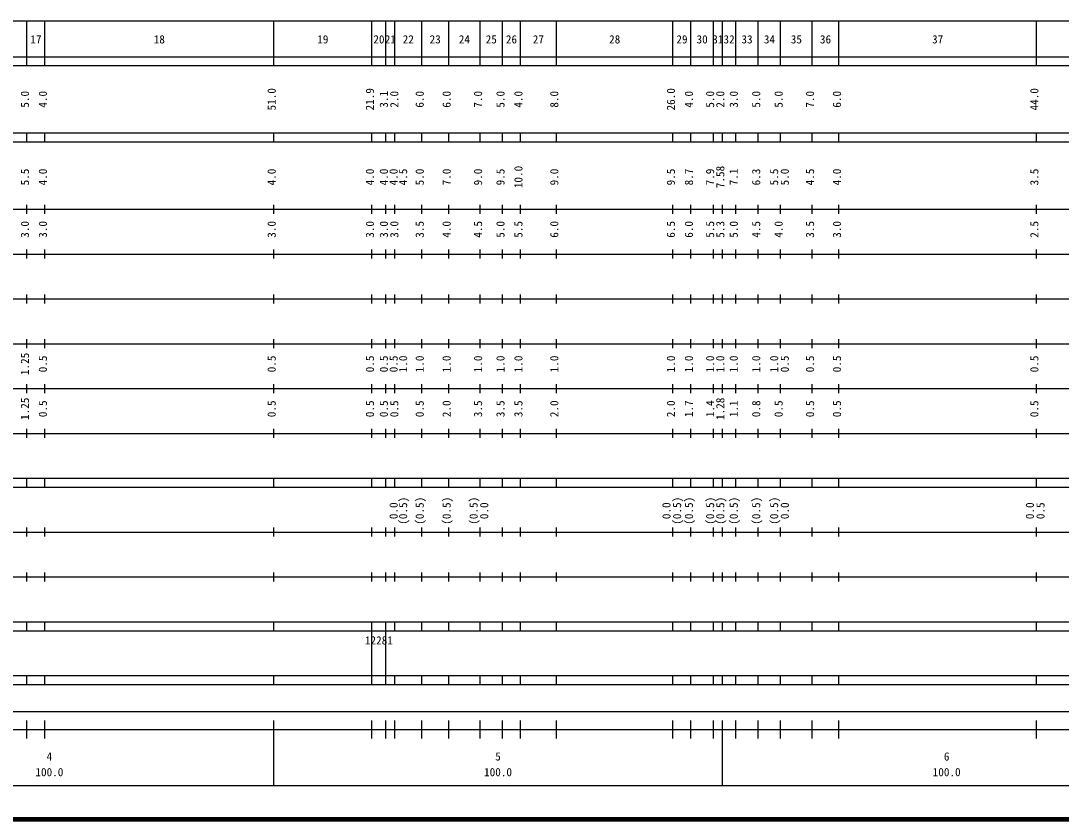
# Model space of a CAD drawing. Units: millimetres on the paper, enlarged 1000 times. Extents: x 40000 to 680000, y 20000 to 380000.
# Drawn here: x 311628 to 543532, y 20000 to 198000 of the extents above; entities that cross this region are included whole.
import ezdxf
from ezdxf.enums import TextEntityAlignment as Align

# ---------------------------------------------------------------- set-up
doc = ezdxf.new("R2010")
doc.units = ezdxf.units.MM
doc.header["$LTSCALE"] = 1000
doc.layers.add('M-TTL', color=2, linetype='Continuous', lineweight=140)
doc.layers.add('M-TTL-BAND', color=7, linetype='Continuous', lineweight=25)
doc.styles.add('ＭＳ ゴシック', font='')
doc.styles.get('ＭＳ ゴシック').set_extended_font_data('MS Gothic')

msp = doc.modelspace()

# ---------------------------------------------------------------- linework, layer by layer
at = {"layer": 'M-TTL'}
msp.add_line((40000, 20000), (680000, 20000), dxfattribs=at)
at = {"layer": 'M-TTL-BAND'}
for p, q in [((68000, 198000), (579000, 198000)), ((313000, 188000), (313000, 198000)), ((317000, 188000), (317000, 198000)), ((368000, 188000), (368000, 198000)), ((389900, 188000), (389900, 198000)), ((393000, 188000), (393000, 198000)), ((395000, 188000), (395000, 198000)), ((401000, 188000), (401000, 198000)), ((407000, 188000), (407000, 198000)), ((414000, 188000), (414000, 198000)), ((419000, 188000), (419000, 198000)), ((423000, 188000), (423000, 198000)), ((431000, 188000), (431000, 198000)), ((457000, 188000), (457000, 198000)), ((461000, 188000), (461000, 198000)), ((466000, 188000), (466000, 198000)), ((468000, 188000), (468000, 198000)), ((471000, 188000), (471000, 198000)), ((476000, 188000), (476000, 198000)), ((481000, 188000), (481000, 198000)), ((488000, 188000), (488000, 198000)), ((494000, 188000), (494000, 198000)), ((538000, 188000), (538000, 198000)), ((40000, 190000), (579000, 190000)), ((40000, 188000), (579000, 188000)), ((40000, 173000), (579000, 173000)), ((313000, 171000), (313000, 173000)), ((317000, 171000), (317000, 173000)), ((368000, 171000), (368000, 173000)), ((389900, 171000), (389900, 173000)), ((393000, 171000), (393000, 173000)), ((395000, 171000), (395000, 173000)), ((401000, 171000), (401000, 173000)), ((407000, 171000), (407000, 173000)), ((414000, 171000), (414000, 173000)), ((419000, 171000), (419000, 173000)), ((423000, 171000), (423000, 173000)), ((431000, 171000), (431000, 173000)), ((457000, 171000), (457000, 173000)), ((461000, 171000), (461000, 173000)), ((466000, 171000), (466000, 173000)), ((468000, 171000), (468000, 173000)), ((471000, 171000), (471000, 173000)), ((476000, 171000), (476000, 173000)), ((481000, 171000), (481000, 173000)), ((488000, 171000), (488000, 173000)), ((494000, 171000), (494000, 173000)), ((538000, 171000), (538000, 173000)), ((40000, 171000), (579000, 171000)), ((40000, 156000), (579000, 156000)), ((313000, 155000), (313000, 157000)), ((317000, 155000), (317000, 157000)), ((368000, 155000), (368000, 157000)), ((389900, 155000), (389900, 157000)), ((393000, 155000), (393000, 157000)), ((395000, 155000), (395000, 157000)), ((401000, 155000), (401000, 157000)), ((407000, 155000), (407000, 157000)), ((414000, 155000), (414000, 157000)), ((419000, 155000), (419000, 157000)), ((423000, 155000), (423000, 157000)), ((431000, 155000), (431000, 157000)), ((457000, 155000), (457000, 157000)), ((461000, 155000), (461000, 157000)), ((466000, 155000), (466000, 157000)), ((468000, 155000), (468000, 157000)), ((471000, 155000), (471000, 157000)), ((476000, 155000), (476000, 157000)), ((481000, 155000), (481000, 157000)), ((488000, 155000), (488000, 157000)), ((494000, 155000), (494000, 157000)), ((538000, 155000), (538000, 157000)), ((313000, 145000), (313000, 147000)), ((317000, 145000), (317000, 147000)), ((368000, 145000), (368000, 147000)), ((389900, 145000), (389900, 147000)), ((393000, 145000), (393000, 147000)), ((395000, 145000), (395000, 147000)), ((401000, 145000), (401000, 147000)), ((407000, 145000), (407000, 147000)), ((414000, 145000), (414000, 147000)), ((419000, 145000), (419000, 147000)), ((423000, 145000), (423000, 147000)), ((431000, 145000), (431000, 147000)), ((457000, 145000), (457000, 147000)), ((461000, 145000), (461000, 147000)), ((466000, 145000), (466000, 147000)), ((468000, 145000), (468000, 147000)), ((471000, 145000), (471000, 147000)), ((476000, 145000), (476000, 147000)), ((481000, 145000), (481000, 147000)), ((488000, 145000), (488000, 147000)), ((494000, 145000), (494000, 147000)), ((538000, 145000), (538000, 147000)), ((46000, 146000), (579000, 146000)), ((313000, 135000), (313000, 137000)), ((317000, 135000), (317000, 137000)), ((368000, 135000), (368000, 137000)), ((389900, 135000), (389900, 137000)), ((393000, 135000), (393000, 137000)), ((395000, 135000), (395000, 137000)), ((401000, 135000), (401000, 137000)), ((407000, 135000), (407000, 137000)), ((414000, 135000), (414000, 137000)), ((419000, 135000), (419000, 137000)), ((423000, 135000), (423000, 137000)), ((431000, 135000), (431000, 137000)), ((457000, 135000), (457000, 137000)), ((461000, 135000), (461000, 137000)), ((466000, 135000), (466000, 137000)), ((468000, 135000), (468000, 137000)), ((471000, 135000), (471000, 137000)), ((476000, 135000), (476000, 137000)), ((481000, 135000), (481000, 137000)), ((488000, 135000), (488000, 137000)), ((494000, 135000), (494000, 137000)), ((538000, 135000), (538000, 137000)), ((52000, 136000), (579000, 136000)), ((46000, 126000), (579000, 126000)), ((313000, 125000), (313000, 127000)), ((317000, 125000), (317000, 127000)), ((368000, 125000), (368000, 127000)), ((389900, 125000), (389900, 127000)), ((393000, 125000), (393000, 127000)), ((395000, 125000), (395000, 127000)), ((401000, 125000), (401000, 127000)), ((407000, 125000), (407000, 127000)), ((414000, 125000), (414000, 127000)), ((419000, 125000), (419000, 127000)), ((423000, 125000), (423000, 127000)), ((431000, 125000), (431000, 127000)), ((457000, 125000), (457000, 127000)), ((461000, 125000), (461000, 127000)), ((466000, 125000), (466000, 127000)), ((468000, 125000), (468000, 127000)), ((471000, 125000), (471000, 127000)), ((476000, 125000), (476000, 127000)), ((481000, 125000), (481000, 127000)), ((488000, 125000), (488000, 127000)), ((494000, 125000), (494000, 127000)), ((538000, 125000), (538000, 127000)), ((52000, 116000), (579000, 116000)), ((313000, 115000), (313000, 117000)), ((317000, 115000), (317000, 117000)), ((368000, 115000), (368000, 117000)), ((389900, 115000), (389900, 117000)), ((393000, 115000), (393000, 117000)), ((395000, 115000), (395000, 117000)), ((401000, 115000), (401000, 117000)), ((407000, 115000), (407000, 117000)), ((414000, 115000), (414000, 117000)), ((419000, 115000), (419000, 117000)), ((423000, 115000), (423000, 117000)), ((431000, 115000), (431000, 117000)), ((457000, 115000), (457000, 117000)), ((461000, 115000), (461000, 117000)), ((466000, 115000), (466000, 117000)), ((468000, 115000), (468000, 117000)), ((471000, 115000), (471000, 117000)), ((476000, 115000), (476000, 117000)), ((481000, 115000), (481000, 117000)), ((488000, 115000), (488000, 117000)), ((494000, 115000), (494000, 117000)), ((538000, 115000), (538000, 117000)), ((313000, 105000), (313000, 107000)), ((317000, 105000), (317000, 107000)), ((368000, 105000), (368000, 107000)), ((389900, 105000), (389900, 107000)), ((393000, 105000), (393000, 107000)), ((395000, 105000), (395000, 107000)), ((401000, 105000), (401000, 107000)), ((407000, 105000), (407000, 107000)), ((414000, 105000), (414000, 107000)), ((419000, 105000), (419000, 107000)), ((423000, 105000), (423000, 107000)), ((431000, 105000), (431000, 107000)), ((457000, 105000), (457000, 107000)), ((461000, 105000), (461000, 107000)), ((466000, 105000), (466000, 107000)), ((468000, 105000), (468000, 107000)), ((471000, 105000), (471000, 107000)), ((476000, 105000), (476000, 107000)), ((481000, 105000), (481000, 107000)), ((488000, 105000), (488000, 107000)), ((494000, 105000), (494000, 107000)), ((538000, 105000), (538000, 107000)), ((46000, 106000), (579000, 106000)), ((40000, 96000), (579000, 96000)), ((313000, 94000), (313000, 96000)), ((317000, 94000), (317000, 96000)), ((368000, 94000), (368000, 96000)), ((389900, 94000), (389900, 96000)), ((393000, 94000), (393000, 96000)), ((395000, 94000), (395000, 96000)), ((401000, 94000), (401000, 96000)), ((407000, 94000), (407000, 96000)), ((414000, 94000), (414000, 96000)), ((419000, 94000), (419000, 96000)), ((423000, 94000), (423000, 96000)), ((431000, 94000), (431000, 96000)), ((457000, 94000), (457000, 96000)), ((461000, 94000), (461000, 96000)), ((466000, 94000), (466000, 96000)), ((468000, 94000), (468000, 96000)), ((471000, 94000), (471000, 96000)), ((476000, 94000), (476000, 96000)), ((481000, 94000), (481000, 96000)), ((488000, 94000), (488000, 96000)), ((494000, 94000), (494000, 96000)), ((538000, 94000), (538000, 96000)), ((40000, 94000), (579000, 94000)), ((49000, 84000), (579000, 84000)), ((313000, 83000), (313000, 85000)), ((317000, 83000), (317000, 85000)), ((368000, 83000), (368000, 85000)), ((389900, 83000), (389900, 85000)), ((393000, 83000), (393000, 85000)), ((395000, 83000), (395000, 85000)), ((401000, 83000), (401000, 85000)), ((407000, 83000), (407000, 85000)), ((414000, 83000), (414000, 85000)), ((419000, 83000), (419000, 85000)), ((423000, 83000), (423000, 85000)), ((431000, 83000), (431000, 85000)), ((457000, 83000), (457000, 85000)), ((461000, 83000), (461000, 85000)), ((466000, 83000), (466000, 85000)), ((468000, 83000), (468000, 85000)), ((471000, 83000), (471000, 85000)), ((476000, 83000), (476000, 85000)), ((481000, 83000), (481000, 85000)), ((488000, 83000), (488000, 85000)), ((494000, 83000), (494000, 85000)), ((538000, 83000), (538000, 85000)), ((313000, 73000), (313000, 75000)), ((317000, 73000), (317000, 75000)), ((368000, 73000), (368000, 75000)), ((389900, 73000), (389900, 75000)), ((393000, 73000), (393000, 75000)), ((395000, 73000), (395000, 75000)), ((401000, 73000), (401000, 75000)), ((407000, 73000), (407000, 75000)), ((414000, 73000), (414000, 75000)), ((419000, 73000), (419000, 75000)), ((423000, 73000), (423000, 75000)), ((431000, 73000), (431000, 75000)), ((457000, 73000), (457000, 75000)), ((461000, 73000), (461000, 75000)), ((466000, 73000), (466000, 75000)), ((468000, 73000), (468000, 75000)), ((471000, 73000), (471000, 75000)), ((476000, 73000), (476000, 75000)), ((481000, 73000), (481000, 75000)), ((488000, 73000), (488000, 75000)), ((494000, 73000), (494000, 75000)), ((538000, 73000), (538000, 75000)), ((40000, 74000), (579000, 74000)), ((40000, 64000), (579000, 64000)), ((313000, 62000), (313000, 64000)), ((317000, 62000), (317000, 64000)), ((368000, 62000), (368000, 64000)), ((389900, 62000), (389900, 64000)), ((393000, 62000), (393000, 64000)), ((395000, 62000), (395000, 64000)), ((401000, 62000), (401000, 64000)), ((407000, 62000), (407000, 64000)), ((414000, 62000), (414000, 64000)), ((419000, 62000), (419000, 64000)), ((423000, 62000), (423000, 64000)), ((431000, 62000), (431000, 64000)), ((457000, 62000), (457000, 64000)), ((461000, 62000), (461000, 64000)), ((466000, 62000), (466000, 64000)), ((468000, 62000), (468000, 64000)), ((471000, 62000), (471000, 64000)), ((476000, 62000), (476000, 64000)), ((481000, 62000), (481000, 64000)), ((488000, 62000), (488000, 64000)), ((494000, 62000), (494000, 64000)), ((538000, 62000), (538000, 64000)), ((40000, 62000), (579000, 62000)), ((389900, 52000), (389900, 62000)), ((393000, 52000), (393000, 62000)), ((40000, 52000), (579000, 52000)), ((313000, 50000), (313000, 52000)), ((317000, 50000), (317000, 52000)), ((368000, 50000), (368000, 52000)), ((389900, 50000), (389900, 52000)), ((393000, 50000), (393000, 52000)), ((395000, 50000), (395000, 52000)), ((401000, 50000), (401000, 52000)), ((407000, 50000), (407000, 52000)), ((414000, 50000), (414000, 52000)), ((419000, 50000), (419000, 52000)), ((423000, 50000), (423000, 52000)), ((431000, 50000), (431000, 52000)), ((457000, 50000), (457000, 52000)), ((461000, 50000), (461000, 52000)), ((466000, 50000), (466000, 52000)), ((468000, 50000), (468000, 52000)), ((471000, 50000), (471000, 52000)), ((476000, 50000), (476000, 52000)), ((481000, 50000), (481000, 52000)), ((488000, 50000), (488000, 52000)), ((494000, 50000), (494000, 52000)), ((538000, 50000), (538000, 52000)), ((40000, 50000), (579000, 50000)), ((229500, 44000), (565000, 44000)), ((313000, 38000), (313000, 42000)), ((317000, 38000), (317000, 42000)), ((368000, 27500), (368000, 42000)), ((389900, 38000), (389900, 42000)), ((393000, 38000), (393000, 42000)), ((395000, 38000), (395000, 42000)), ((401000, 38000), (401000, 42000)), ((407000, 38000), (407000, 42000)), ((414000, 38000), (414000, 42000)), ((419000, 38000), (419000, 42000)), ((423000, 38000), (423000, 42000)), ((431000, 38000), (431000, 42000)), ((457000, 38000), (457000, 42000)), ((461000, 38000), (461000, 42000)), ((466000, 38000), (466000, 42000)), ((468000, 27500), (468000, 42000)), ((471000, 38000), (471000, 42000)), ((476000, 38000), (476000, 42000)), ((481000, 38000), (481000, 42000)), ((488000, 38000), (488000, 42000)), ((494000, 38000), (494000, 42000)), ((538000, 38000), (538000, 42000)), ((40000, 40000), (579000, 40000)), ((68000, 27500), (579000, 27500))]:
    msp.add_line(p, q, dxfattribs=at)

# ---------------------------------------------------------------- texts
at = {"layer": 'M-TTL-BAND', "style": 'ＭＳ ゴシック'}
for s, p in [('17', (315000, 192405)), ('18', (342500, 192405)), ('19', (378950, 192405)), ('20', (391450, 192405)), ('21', (394000, 192405)), ('22', (398000, 192405)), ('23', (404000, 192405)), ('24', (410500, 192405)), ('25', (416500, 192405)), ('26', (421000, 192405)), ('27', (427000, 192405)), ('28', (444000, 192405)), ('29', (459000, 192405)), ('30', (463500, 192405)), ('31', (467000, 192405)), ('32', (469500, 192405)), ('33', (473500, 192405)), ('34', (478500, 192405)), ('35', (484500, 192405)), ('36', (491000, 192405)), ('37', (516000, 192405)), ('4', (318000, 32523)), ('5', (418000, 32523)), ('6', (518000, 32523)), ('100.0', (318000, 29033)), ('100.0', (418000, 29033)), ('100.0', (518000, 29033))]:
    msp.add_text(s, height=1833, dxfattribs=at).set_placement(p, align=Align.BOTTOM_CENTER)
for s, p in [('5.0', (314000, 180500)), ('4.0', (318000, 180500)), ('51.0', (369000, 180500)), ('21.9', (390900, 180500)), ('3.1', (394000, 180500)), ('2.0', (396341, 180500)), ('6.0', (402000, 180500)), ('6.0', (408000, 180500)), ('7.0', (415000, 180500)), ('5.0', (420000, 180500)), ('4.0', (424000, 180500)), ('8.0', (432000, 180500)), ('26.0', (458000, 180500)), ('4.0', (462000, 180500)), ('5.0', (466727, 180500)), ('2.0', (469000, 180500)), ('3.0', (472000, 180500)), ('5.0', (477000, 180500)), ('5.0', (482000, 180500)), ('7.0', (489000, 180500)), ('6.0', (495000, 180500)), ('44.0', (539000, 180500)), ('5.5', (314000, 163174)), ('4.0', (318000, 163174)), ('4.0', (369000, 163174)), ('4.0', (390900, 163174)), ('4.0', (394000, 163174)), ('4.0', (396183, 163174)), ('4.5', (398297, 163174)), ('5.0', (402000, 163174)), ('7.0', (408000, 163174)), ('9.0', (415000, 163174)), ('9.5', (420000, 163174)), ('10.0', (424000, 163174)), ('9.0', (432000, 163174)), ('9.5', (458000, 163174)), ('8.7', (462000, 163174)), ('7.9', (466727, 163174)), ('7.58', (469000, 163174)), ('7.1', (472000, 163174)), ('6.3', (477000, 163174)), ('5.5', (481000, 163174)), ('5.0', (483370, 163174)), ('4.5', (489000, 163174)), ('4.0', (495000, 163174)), ('3.5', (539000, 163174)), ('3.0', (314000, 151500)), ('3.0', (318000, 151500)), ('3.0', (369000, 151500)), ('3.0', (390900, 151500)), ('3.0', (394000, 151500)), ('3.0', (396341, 151500)), ('3.5', (402000, 151500)), ('4.0', (408000, 151500)), ('4.5', (415000, 151500)), ('5.0', (420000, 151500)), ('5.5', (424000, 151500)), ('6.0', (432000, 151500)), ('6.5', (458000, 151500)), ('6.0', (462000, 151500)), ('5.5', (466727, 151500)), ('5.3', (469000, 151500)), ('5.0', (472000, 151500)), ('4.5', (477000, 151500)), ('4.0', (482000, 151500)), ('3.5', (489000, 151500)), ('3.0', (495000, 151500)), ('2.5', (539000, 151500)), ('1.25', (314000, 121500)), ('0.5', (318000, 121500)), ('0.5', (369000, 121500)), ('0.5', (390900, 121500)), ('0.5', (394000, 121500)), ('0.5', (396183, 121500)), ('1.0', (398297, 121500)), ('1.0', (402000, 121500)), ('1.0', (408000, 121500)), ('1.0', (415000, 121500)), ('1.0', (420000, 121500)), ('1.0', (424000, 121500)), ('1.0', (432000, 121500)), ('1.0', (458000, 121500)), ('1.0', (462000, 121500)), ('1.0', (466727, 121500)), ('1.0', (469000, 121500)), ('1.0', (472000, 121500)), ('1.0', (477000, 121500)), ('1.0', (481000, 121500)), ('0.5', (483370, 121500)), ('0.5', (489000, 121500)), ('0.5', (495000, 121500)), ('0.5', (539000, 121500)), ('1.25', (314000, 111500)), ('1.28', (469000, 111500)), ('0.5', (318000, 111500)), ('0.5', (369000, 111500)), ('0.5', (390900, 111500)), ('0.5', (394000, 111500)), ('0.5', (396341, 111500)), ('0.5', (402000, 111500)), ('2.0', (408000, 111500)), ('3.5', (415000, 111500)), ('3.5', (420000, 111500)), ('3.5', (424000, 111500)), ('2.0', (432000, 111500)), ('2.0', (458000, 111500)), ('1.7', (462000, 111500)), ('1.4', (466727, 111500)), ('1.1', (472000, 111500)), ('0.8', (477000, 111500)), ('0.5', (482000, 111500)), ('0.5', (489000, 111500)), ('0.5', (495000, 111500)), ('0.5', (539000, 111500)), ('0.0', (396183, 88764)), ('(0.5)', (398297, 88764)), ('(0.5)', (402000, 88764)), ('(0.5)', (408000, 88764)), ('(0.5)', (414000, 88764)), ('0.0', (416370, 88764)), ('0.0', (457000, 88764)), ('(0.5)', (459370, 88764)), ('(0.5)', (462000, 88764)), ('(0.5)', (466727, 88764)), ('(0.5)', (469000, 88764)), ('(0.5)', (472000, 88764)), ('(0.5)', (477000, 88764)), ('(0.5)', (481000, 88764)), ('0.0', (483370, 88764)), ('0.0', (538000, 88764)), ('0.5', (540370, 88764))]:
    msp.add_text(s, height=1833, rotation=90, dxfattribs=at).set_placement(p, align=Align.BOTTOM_CENTER)
msp.add_text('12281', height=1833, dxfattribs=at).set_placement((388325, 58405), align=Align.BOTTOM_LEFT)

doc.saveas('drawing.dxf')
